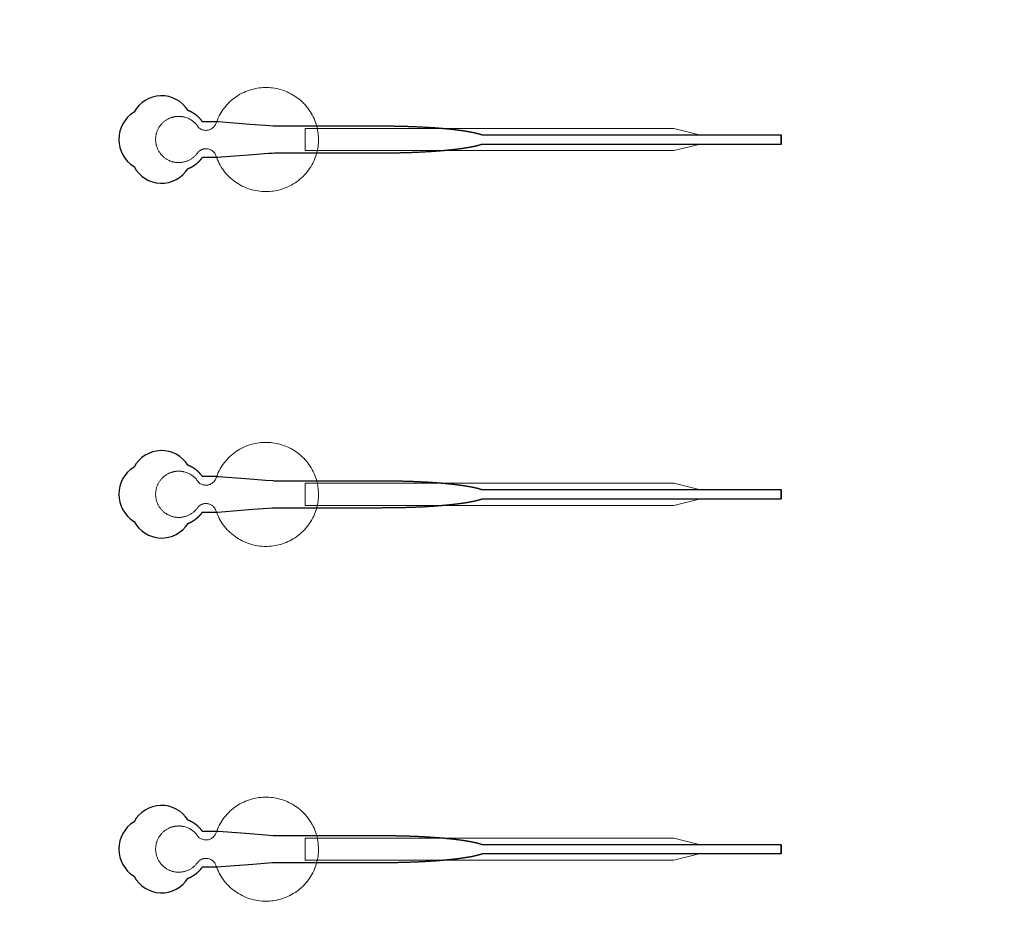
# Model space of a CAD drawing. Header units: inches. Extents: x -52997 to 52003, y -52254 to 52746.
# Drawn here: x -27363 to -21881, y -6581 to -1513 of the extents above; entities that cross this region are included whole.
import ezdxf

# ---------------------------------------------------------------- set-up
doc = ezdxf.new("R2010")
doc.units = ezdxf.units.IN
doc.header["$MEASUREMENT"] = 0
doc.layers.add('1', color=1, linetype='Continuous')
doc.layers.add('2', color=140, linetype='Continuous', lineweight=0)
doc.layers.add('3', color=90, linetype='Continuous', lineweight=0)

msp = doc.modelspace()

# ---------------------------------------------------------------- linework, layer by layer
at = {"layer": '1'}
for points in [[(-16283.4, -47485.7), (0, -47485.7), (16283.4, -47485.7, 5.999107)], [(-16250, -47285.7), (0, -47285.7), (16250, -47285.7, 5.986812)], [(-13685.8, -45485.7), (0, -45485.7), (13685.8, -45485.7, 6.794322)], [(-26412, -2353.6), (-26411.7, -2353.4), (-26410.8, -2353.1), (-26410, -2352.8), (-26409.1, -2352.4), (-26408.3, -2352.1), (-26407.5, -2351.8), (-26406.6, -2351.4), (-26405.8, -2351), (-26404.9, -2350.7), (-26404, -2350.3), (-26403.2, -2349.9), (-26402.3, -2349.5), (-26401.5, -2349.1), (-26400.6, -2348.7), (-26399.8, -2348.3), (-26398.9, -2347.9), (-26398.1, -2347.5), (-26397.2, -2347.1), (-26396.3, -2346.6), (-26395.5, -2346.2), (-26394.6, -2345.8), (-26393.8, -2345.3), (-26392.9, -2344.9), (-26392, -2344.4), (-26391.2, -2343.9), (-26390.3, -2343.5), (-26389.5, -2343), (-26388.6, -2342.5), (-26387.8, -2342), (-26386.9, -2341.5), (-26386.1, -2341), (-26385.2, -2340.5), (-26384.4, -2340), (-26383.5, -2339.5), (-26382.7, -2339), (-26381.8, -2338.4), (-26381, -2337.9), (-26380.1, -2337.3), (-26379.3, -2336.8), (-26378.4, -2336.2), (-26377.6, -2335.7), (-26376.8, -2335.1), (-26375.9, -2334.6), (-26375.1, -2334), (-26374.3, -2333.4), (-26373.4, -2332.8), (-26372.6, -2332.2), (-26371.8, -2331.6), (-26371, -2331), (-26370.1, -2330.4), (-26369.3, -2329.8), (-26368.5, -2329.2), (-26367.7, -2328.6), (-26366.9, -2328), (-26366.1, -2327.3), (-26365.3, -2326.7), (-26364.5, -2326.1), (-26363.7, -2325.4), (-26362.9, -2324.8), (-26362.1, -2324.1), (-26361.3, -2323.5), (-26360.5, -2322.8), (-26359.8, -2322.2), (-26359, -2321.5), (-26358.2, -2320.8), (-26357.5, -2320.1), (-26356.7, -2319.5), (-26355.9, -2318.8), (-26355.2, -2318.1), (-26354.4, -2317.4), (-26353.7, -2316.7), (-26353, -2316), (-26352.2, -2315.3), (-26351.5, -2314.6), (-26350.8, -2313.9), (-26350, -2313.2), (-26349.3, -2312.5), (-26348.6, -2311.7), (-26347.9, -2311), (-26347.2, -2310.3), (-26346.5, -2309.6), (-26345.8, -2308.8), (-26345.2, -2308.1), (-26344.5, -2307.4), (-26343.8, -2306.6), (-26343.1, -2305.9), (-26342.5, -2305.2), (-26341.8, -2304.4), (-26341.2, -2303.7), (-26340.5, -2302.9), (-26339.9, -2302.2), (-26339.2, -2301.4), (-26338.6, -2300.7), (-26338, -2299.9), (-26337.4, -2299.1), (-26336.8, -2298.4), (-26336.2, -2297.6), (-26335.6, -2296.9), (-26335, -2296.1), (-26334.4, -2295.3), (-26333.8, -2294.6), (-26333.2, -2293.8), (-26332.7, -2293), (-26332.1, -2292.3), (-26331.6, -2291.5), (-26331, -2290.7), (-26330.5, -2290), (-26286.9, -2290), (-26265.1, -2290), (-26254.2, -2290), (-26251.5, -2290), (-26250.1, -2290), (-26250.1, -2290), (-26250.1, -2290), (-26250.1, -2290), (-26250, -2290), (-26250, -2289.9), (-26249.9, -2289.9), (-26249.6, -2289.9), (-26248.9, -2289.9), (-26247.5, -2289.8), (-26244.8, -2289.5), (-26222.7, -2287.9), (-26046, -2274.3), (-25957.7, -2267.5), (-25935.6, -2265.8), (-25924.6, -2265), (-25924.2, -2265), (-25924.2, -2265), (-25924.1, -2265), (-25924.1, -2265), (-25924, -2265), (-25923.6, -2265), (-25663.1, -2265), (-25656.8, -2265), (-25644.3, -2265), (-25543.8, -2265), (-25342.7, -2265), (-25330.2, -2265), (-25323.9, -2265), (-25320.7, -2265), (-25319.2, -2265), (-25318.8, -2265), (-25318.6, -2265), (-25318.5, -2265), (-25318.4, -2265), (-25318.4, -2265), (-25318.4, -2265), (-25317.8, -2265), (-25313.2, -2264.9), (-25308.6, -2264.9), (-25304, -2264.9), (-25299.4, -2264.9), (-25294.7, -2264.9), (-25290.1, -2264.9), (-25285.4, -2264.8), (-25280.7, -2264.8), (-25276, -2264.8), (-25271.3, -2264.7), (-25266.6, -2264.7), (-25261.9, -2264.6), (-25257.2, -2264.6), (-25252.4, -2264.5), (-25247.7, -2264.4), (-25242.9, -2264.4), (-25238.1, -2264.3), (-25233.4, -2264.2), (-25228.6, -2264.1), (-25223.8, -2264), (-25219, -2263.9), (-25214.2, -2263.8), (-25209.4, -2263.7), (-25204.6, -2263.6), (-25199.8, -2263.5), (-25194.9, -2263.3), (-25190.1, -2263.2), (-25185.3, -2263.1), (-25180.5, -2262.9), (-25175.6, -2262.8), (-25170.8, -2262.6), (-25166, -2262.5), (-25161.1, -2262.3), (-25156.3, -2262.2), (-25151.5, -2262), (-25146.6, -2261.8), (-25141.8, -2261.6), (-25137, -2261.4), (-25132.2, -2261.2), (-25127.3, -2261), (-25122.5, -2260.8), (-25117.7, -2260.6), (-25112.9, -2260.4), (-25108.1, -2260.2), (-25103.3, -2260), (-25098.5, -2259.7), (-25093.8, -2259.5), (-25089, -2259.3), (-25084.2, -2259), (-25079.5, -2258.7), (-25074.7, -2258.5), (-25070, -2258.2), (-25065.3, -2258), (-25060.6, -2257.7), (-25055.9, -2257.4), (-25051.2, -2257.1), (-25046.5, -2256.8), (-25041.9, -2256.5), (-25037.3, -2256.2), (-25032.6, -2255.9), (-25028, -2255.6), (-25023.4, -2255.3), (-25018.9, -2254.9), (-25016.6, -2254.8), (-25014.3, -2254.6), (-25012, -2254.4), (-25009.8, -2254.3), (-25007.5, -2254.1), (-25005.3, -2253.9), (-25003, -2253.8), (-25000.8, -2253.6), (-24998.5, -2253.4), (-24996.3, -2253.2), (-24994, -2253), (-24991.8, -2252.9), (-24989.6, -2252.7), (-24987.4, -2252.5), (-24985.2, -2252.3), (-24983, -2252.1), (-24980.8, -2251.9), (-24978.6, -2251.8), (-24976.4, -2251.6), (-24974.2, -2251.4), (-24972, -2251.2), (-24969.9, -2251), (-24967.7, -2250.8), (-24965.6, -2250.6), (-24963.4, -2250.4), (-24961.3, -2250.2), (-24959.1, -2250), (-24957, -2249.8), (-24954.9, -2249.6), (-24952.7, -2249.4), (-24950.6, -2249.2), (-24948.5, -2249), (-24946.4, -2248.8), (-24944.3, -2248.6), (-24942.3, -2248.4), (-24940.2, -2248.2), (-24938.1, -2248), (-24936, -2247.7), (-24934, -2247.5), (-24931.9, -2247.3), (-24929.9, -2247.1), (-24927.9, -2246.9), (-24925.8, -2246.7), (-24923.8, -2246.4), (-24921.8, -2246.2), (-24919.8, -2246), (-24917.8, -2245.8), (-24915.8, -2245.6), (-24913.8, -2245.3), (-24911.9, -2245.1), (-24909.9, -2244.9), (-24907.9, -2244.7), (-24906, -2244.4), (-24904.1, -2244.2), (-24902.1, -2244), (-24900.2, -2243.7), (-24898.3, -2243.5), (-24896.4, -2243.3), (-24894.5, -2243), (-24892.6, -2242.8), (-24890.7, -2242.5), (-24888.8, -2242.3), (-24887, -2242.1), (-24885.1, -2241.8), (-24883.3, -2241.6), (-24881.4, -2241.3), (-24879.6, -2241.1), (-24877.8, -2240.9), (-24876, -2240.6), (-24874.1, -2240.4), (-24872.4, -2240.1), (-24870.6, -2239.9), (-24868.8, -2239.6), (-24867, -2239.4), (-24865.3, -2239.1), (-24863.5, -2238.9), (-24861.8, -2238.6), (-24860.1, -2238.3), (-24858.3, -2238.1), (-24856.6, -2237.8), (-24854.9, -2237.6), (-24853.2, -2237.3), (-24851.5, -2237.1), (-24849.9, -2236.8), (-24848.2, -2236.5), (-24846.6, -2236.3), (-24844.9, -2236), (-24843.3, -2235.8), (-24841.7, -2235.5), (-24840, -2235.2), (-24838.4, -2235), (-24836.8, -2234.7), (-24835.3, -2234.4), (-24833.7, -2234.2), (-24832.1, -2233.9), (-24830.6, -2233.6), (-24829, -2233.3), (-24827.5, -2233.1), (-24826, -2232.8), (-24824.5, -2232.5), (-24823, -2232.3), (-24821.5, -2232), (-24820, -2231.7), (-24818.5, -2231.4), (-24817.1, -2231.2), (-24815.6, -2230.9), (-24814.2, -2230.6), (-24812.7, -2230.3), (-24811.3, -2230), (-24809.9, -2229.8), (-24808.5, -2229.5), (-24807.1, -2229.2), (-24805.8, -2228.9), (-24804.4, -2228.6), (-24803, -2228.4), (-24801.7, -2228.1), (-24800.4, -2227.8), (-24799, -2227.5), (-24797.7, -2227.2), (-24796.4, -2226.9), (-24795.1, -2226.6), (-24793.8, -2226.4), (-24792.6, -2226.1), (-24791.3, -2225.8), (-24790.1, -2225.5), (-24788.8, -2225.2), (-24787.6, -2224.9), (-24786.4, -2224.6), (-24785.2, -2224.3), (-24784, -2224), (-24782.8, -2223.8), (-24781.7, -2223.5), (-24780.5, -2223.2), (-24779.3, -2222.9), (-24778.2, -2222.6), (-24777.1, -2222.3), (-24776, -2222), (-24774.9, -2221.7), (-24773.8, -2221.4), (-24772.7, -2221.1), (-24771.6, -2220.8), (-24770.5, -2220.5), (-24769.5, -2220.2), (-24768.5, -2219.9), (-24767.4, -2219.6), (-24766.4, -2219.3), (-24765.4, -2219), (-24764.4, -2218.8), (-24763.4, -2218.5), (-24762.5, -2218.2), (-24761.5, -2217.9), (-24760.6, -2217.6), (-24759.6, -2217.3), (-24758.7, -2217), (-24757.8, -2216.7), (-24756.9, -2216.4), (-24756, -2216.1), (-24755.1, -2215.8), (-24754.2, -2215.5), (-24752.8, -2215), (-23067.2, -2215.2), (-23067.2, -2165), (-24752.7, -2165), (-24753, -2164.9), (-24753.9, -2164.6), (-24754.7, -2164.2), (-24755.6, -2163.9), (-24756.5, -2163.6), (-24757.4, -2163.3), (-24758.3, -2163), (-24759.3, -2162.7), (-24760.2, -2162.4), (-24761.1, -2162.2), (-24762.1, -2161.9), (-24763.1, -2161.6), (-24764.1, -2161.3), (-24765.1, -2161), (-24766.1, -2160.7), (-24767.1, -2160.4), (-24768.1, -2160.1), (-24769.1, -2159.8), (-24770.2, -2159.5), (-24771.3, -2159.2), (-24772.3, -2158.9), (-24773.4, -2158.6), (-24774.5, -2158.3), (-24775.6, -2158), (-24776.7, -2157.7), (-24777.8, -2157.4), (-24779, -2157.1), (-24780.1, -2156.8), (-24781.3, -2156.5), (-24782.5, -2156.2), (-24783.6, -2155.9), (-24784.8, -2155.6), (-24786, -2155.4), (-24787.3, -2155.1), (-24788.5, -2154.8), (-24789.7, -2154.5), (-24791, -2154.2), (-24792.2, -2153.9), (-24793.5, -2153.6), (-24794.8, -2153.3), (-24796.1, -2153), (-24797.4, -2152.8), (-24798.7, -2152.5), (-24800, -2152.2), (-24801.3, -2151.9), (-24802.7, -2151.6), (-24804, -2151.3), (-24805.4, -2151.1), (-24806.8, -2150.8), (-24808.2, -2150.5), (-24809.6, -2150.2), (-24811, -2149.9), (-24812.4, -2149.7), (-24813.8, -2149.4), (-24815.3, -2149.1), (-24816.7, -2148.8), (-24818.2, -2148.5), (-24819.6, -2148.3), (-24821.1, -2148), (-24822.6, -2147.7), (-24824.1, -2147.4), (-24825.6, -2147.2), (-24827.1, -2146.9), (-24828.7, -2146.6), (-24830.2, -2146.3), (-24831.8, -2146.1), (-24833.3, -2145.8), (-24834.9, -2145.5), (-24836.5, -2145.3), (-24838.1, -2145), (-24839.7, -2144.7), (-24841.3, -2144.5), (-24842.9, -2144.2), (-24844.6, -2143.9), (-24846.2, -2143.7), (-24847.9, -2143.4), (-24849.5, -2143.2), (-24851.2, -2142.9), (-24852.9, -2142.6), (-24854.6, -2142.4), (-24856.3, -2142.1), (-24858, -2141.9), (-24859.7, -2141.6), (-24861.4, -2141.4), (-24863.2, -2141.1), (-24864.9, -2140.8), (-24866.7, -2140.6), (-24868.4, -2140.3), (-24870.2, -2140.1), (-24872, -2139.8), (-24873.8, -2139.6), (-24875.6, -2139.3), (-24877.4, -2139.1), (-24879.2, -2138.9), (-24881, -2138.6), (-24882.9, -2138.4), (-24884.7, -2138.1), (-24886.6, -2137.9), (-24888.4, -2137.6), (-24890.3, -2137.4), (-24892.2, -2137.2), (-24894.1, -2136.9), (-24896, -2136.7), (-24897.9, -2136.5), (-24899.8, -2136.2), (-24901.7, -2136), (-24903.7, -2135.8), (-24905.6, -2135.5), (-24907.5, -2135.3), (-24909.5, -2135.1), (-24911.5, -2134.8), (-24913.4, -2134.6), (-24915.4, -2134.4), (-24917.4, -2134.2), (-24919.4, -2133.9), (-24921.4, -2133.7), (-24923.4, -2133.5), (-24925.4, -2133.3), (-24927.4, -2133.1), (-24929.5, -2132.8), (-24931.5, -2132.6), (-24933.6, -2132.4), (-24935.6, -2132.2), (-24937.7, -2132), (-24939.7, -2131.8), (-24941.8, -2131.6), (-24943.9, -2131.4), (-24946, -2131.1), (-24948.1, -2130.9), (-24950.2, -2130.7), (-24952.3, -2130.5), (-24954.4, -2130.3), (-24956.5, -2130.1), (-24958.6, -2129.9), (-24960.8, -2129.7), (-24962.9, -2129.5), (-24965.1, -2129.3), (-24967.2, -2129.1), (-24969.4, -2128.9), (-24971.5, -2128.8), (-24973.7, -2128.6), (-24975.9, -2128.4), (-24978.1, -2128.2), (-24980.2, -2128), (-24982.4, -2127.8), (-24984.6, -2127.6), (-24986.8, -2127.4), (-24989.1, -2127.3), (-24991.3, -2127.1), (-24993.5, -2126.9), (-24995.7, -2126.7), (-24997.9, -2126.5), (-25000.2, -2126.4), (-25002.4, -2126.2), (-25004.7, -2126), (-25006.9, -2125.8), (-25009.2, -2125.7), (-25011.4, -2125.5), (-25013.7, -2125.3), (-25016, -2125.2), (-25020.5, -2124.8), (-25025.1, -2124.5), (-25029.7, -2124.2), (-25034.3, -2123.9), (-25038.9, -2123.6), (-25043.5, -2123.3), (-25048.2, -2123), (-25052.8, -2122.7), (-25057.5, -2122.4), (-25062.2, -2122.1), (-25066.9, -2121.9), (-25071.6, -2121.6), (-25076.3, -2121.3), (-25081, -2121.1), (-25085.8, -2120.8), (-25090.5, -2120.6), (-25095.3, -2120.3), (-25100, -2120.1), (-25104.8, -2119.9), (-25109.6, -2119.6), (-25114.3, -2119.4), (-25119.1, -2119.2), (-25123.9, -2119), (-25128.7, -2118.8), (-25133.5, -2118.6), (-25138.3, -2118.4), (-25143.1, -2118.2), (-25147.9, -2118), (-25152.7, -2117.9), (-25157.6, -2117.7), (-25162.4, -2117.5), (-25167.2, -2117.4), (-25172, -2117.2), (-25176.8, -2117.1), (-25181.6, -2116.9), (-25186.4, -2116.8), (-25191.2, -2116.7), (-25196, -2116.5), (-25200.8, -2116.4), (-25205.6, -2116.3), (-25210.4, -2116.2), (-25215.1, -2116.1), (-25219.9, -2116), (-25224.7, -2115.9), (-25229.4, -2115.8), (-25234.2, -2115.7), (-25238.9, -2115.6), (-25243.7, -2115.5), (-25248.4, -2115.5), (-25253.1, -2115.4), (-25257.8, -2115.3), (-25262.5, -2115.3), (-25267.2, -2115.2), (-25271.9, -2115.2), (-25276.6, -2115.1), (-25281.2, -2115.1), (-25285.9, -2115.1), (-25290.5, -2115), (-25295.1, -2115), (-25299.7, -2115), (-25304.3, -2115), (-25306.6, -2115), (-25307.2, -2115), (-25307.5, -2115), (-25307.6, -2115), (-25307.8, -2115), (-25309.4, -2115), (-25315.8, -2115), (-25328.6, -2115), (-25379.5, -2115), (-25583.5, -2115), (-25634.5, -2115), (-25660, -2115), (-25666.3, -2115), (-25667.9, -2115), (-25923.7, -2115), (-25924.1, -2115), (-25924.1, -2115), (-25924.2, -2115), (-25924.2, -2115), (-25924.3, -2115), (-25924.6, -2114.9), (-25926, -2114.8), (-25931.5, -2114.4), (-25975.7, -2111), (-26064, -2104.2), (-26240.7, -2090.7), (-26246.2, -2090.2), (-26248.9, -2090), (-26249.6, -2090), (-26250, -2090), (-26250, -2090), (-26250, -2090), (-26250.1, -2090), (-26250.1, -2090), (-26250.1, -2090), (-26250.1, -2090), (-26250.5, -2090), (-26253.2, -2090), (-26258.6, -2090), (-26269.5, -2090), (-26291.3, -2090), (-26313.1, -2090), (-26324, -2090), (-26329.5, -2090), (-26330.1, -2090), (-26330.3, -2090), (-26330.4, -2090), (-26330.4, -2090), (-26330.5, -2090), (-26330.5, -2090), (-26330.5, -2089.9), (-26330.9, -2089.4), (-26331.7, -2088.2), (-26332.5, -2087.1), (-26333.3, -2086), (-26334.2, -2084.9), (-26335, -2083.8), (-26335.9, -2082.6), (-26336.7, -2081.5), (-26337.6, -2080.4), (-26338.5, -2079.3), (-26339.4, -2078.2), (-26340.4, -2077.1), (-26341.3, -2076), (-26342.3, -2074.9), (-26343.2, -2073.8), (-26344.2, -2072.7), (-26345.2, -2071.7), (-26346.2, -2070.6), (-26347.2, -2069.5), (-26348.2, -2068.4), (-26349.3, -2067.4), (-26350.3, -2066.3), (-26351.4, -2065.3), (-26352.5, -2064.2), (-26353.6, -2063.2), (-26354.7, -2062.2), (-26355.8, -2061.1), (-26356.9, -2060.1), (-26358, -2059.1), (-26359.2, -2058.1), (-26360.3, -2057.1), (-26361.5, -2056.1), (-26362.7, -2055.1), (-26363.9, -2054.2), (-26365.1, -2053.2), (-26366.3, -2052.3), (-26367.5, -2051.3), (-26368.7, -2050.4), (-26370, -2049.4), (-26371.2, -2048.5), (-26372.5, -2047.6), (-26373.7, -2046.7), (-26375, -2045.8), (-26376.3, -2044.9), (-26377.6, -2044.1), (-26378.9, -2043.2), (-26380.2, -2042.4), (-26381.5, -2041.5), (-26382.9, -2040.7), (-26384.2, -2039.9), (-26385.5, -2039.1), (-26386.9, -2038.3), (-26388.2, -2037.5), (-26389.6, -2036.8), (-26391, -2036), (-26392.3, -2035.3), (-26393.7, -2034.5), (-26395.1, -2033.8), (-26396.5, -2033.1), (-26397.9, -2032.4), (-26399.3, -2031.8), (-26400.7, -2031.1), (-26402.1, -2030.4), (-26403.6, -2029.8), (-26405, -2029.2), (-26406.4, -2028.6), (-26407.8, -2028), (-26409.3, -2027.4), (-26410.7, -2026.8), (-26411.9, -2026.4, 0.576044), (-26716.5, -2035.7, 0.560065), (-26716.5, -2342.2, 0.578435)], [(-26412, -4353.6), (-26411.7, -4353.4), (-26410.8, -4353.1), (-26410, -4352.8), (-26409.1, -4352.4), (-26408.3, -4352.1), (-26407.5, -4351.8), (-26406.6, -4351.4), (-26405.8, -4351), (-26404.9, -4350.7), (-26404, -4350.3), (-26403.2, -4349.9), (-26402.3, -4349.5), (-26401.5, -4349.1), (-26400.6, -4348.7), (-26399.8, -4348.3), (-26398.9, -4347.9), (-26398.1, -4347.5), (-26397.2, -4347.1), (-26396.3, -4346.6), (-26395.5, -4346.2), (-26394.6, -4345.8), (-26393.8, -4345.3), (-26392.9, -4344.9), (-26392, -4344.4), (-26391.2, -4343.9), (-26390.3, -4343.5), (-26389.5, -4343), (-26388.6, -4342.5), (-26387.8, -4342), (-26386.9, -4341.5), (-26386.1, -4341), (-26385.2, -4340.5), (-26384.4, -4340), (-26383.5, -4339.5), (-26382.7, -4339), (-26381.8, -4338.4), (-26381, -4337.9), (-26380.1, -4337.3), (-26379.3, -4336.8), (-26378.4, -4336.2), (-26377.6, -4335.7), (-26376.8, -4335.1), (-26375.9, -4334.6), (-26375.1, -4334), (-26374.3, -4333.4), (-26373.4, -4332.8), (-26372.6, -4332.2), (-26371.8, -4331.6), (-26371, -4331), (-26370.1, -4330.4), (-26369.3, -4329.8), (-26368.5, -4329.2), (-26367.7, -4328.6), (-26366.9, -4328), (-26366.1, -4327.3), (-26365.3, -4326.7), (-26364.5, -4326.1), (-26363.7, -4325.4), (-26362.9, -4324.8), (-26362.1, -4324.1), (-26361.3, -4323.5), (-26360.5, -4322.8), (-26359.8, -4322.2), (-26359, -4321.5), (-26358.2, -4320.8), (-26357.5, -4320.1), (-26356.7, -4319.5), (-26355.9, -4318.8), (-26355.2, -4318.1), (-26354.4, -4317.4), (-26353.7, -4316.7), (-26353, -4316), (-26352.2, -4315.3), (-26351.5, -4314.6), (-26350.8, -4313.9), (-26350, -4313.2), (-26349.3, -4312.5), (-26348.6, -4311.7), (-26347.9, -4311), (-26347.2, -4310.3), (-26346.5, -4309.6), (-26345.8, -4308.8), (-26345.2, -4308.1), (-26344.5, -4307.4), (-26343.8, -4306.6), (-26343.1, -4305.9), (-26342.5, -4305.2), (-26341.8, -4304.4), (-26341.2, -4303.7), (-26340.5, -4302.9), (-26339.9, -4302.2), (-26339.2, -4301.4), (-26338.6, -4300.7), (-26338, -4299.9), (-26337.4, -4299.1), (-26336.8, -4298.4), (-26336.2, -4297.6), (-26335.6, -4296.9), (-26335, -4296.1), (-26334.4, -4295.3), (-26333.8, -4294.6), (-26333.2, -4293.8), (-26332.7, -4293), (-26332.1, -4292.3), (-26331.6, -4291.5), (-26331, -4290.7), (-26330.5, -4290), (-26286.9, -4290), (-26265.1, -4290), (-26254.2, -4290), (-26251.5, -4290), (-26250.1, -4290), (-26250.1, -4290), (-26250.1, -4290), (-26250.1, -4290), (-26250, -4290), (-26250, -4289.9), (-26249.9, -4289.9), (-26249.6, -4289.9), (-26248.9, -4289.9), (-26247.5, -4289.8), (-26244.8, -4289.5), (-26222.7, -4287.9), (-26046, -4274.3), (-25957.7, -4267.5), (-25935.6, -4265.8), (-25924.6, -4265), (-25924.2, -4265), (-25924.2, -4265), (-25924.1, -4265), (-25924.1, -4265), (-25924, -4265), (-25923.6, -4265), (-25663.1, -4265), (-25656.8, -4265), (-25644.3, -4265), (-25543.8, -4265), (-25342.7, -4265), (-25330.2, -4265), (-25323.9, -4265), (-25320.7, -4265), (-25319.2, -4265), (-25318.8, -4265), (-25318.6, -4265), (-25318.5, -4265), (-25318.4, -4265), (-25318.4, -4265), (-25318.4, -4265), (-25317.8, -4265), (-25313.2, -4264.9), (-25308.6, -4264.9), (-25304, -4264.9), (-25299.4, -4264.9), (-25294.7, -4264.9), (-25290.1, -4264.9), (-25285.4, -4264.8), (-25280.7, -4264.8), (-25276, -4264.8), (-25271.3, -4264.7), (-25266.6, -4264.7), (-25261.9, -4264.6), (-25257.2, -4264.6), (-25252.4, -4264.5), (-25247.7, -4264.4), (-25242.9, -4264.4), (-25238.1, -4264.3), (-25233.4, -4264.2), (-25228.6, -4264.1), (-25223.8, -4264), (-25219, -4263.9), (-25214.2, -4263.8), (-25209.4, -4263.7), (-25204.6, -4263.6), (-25199.8, -4263.5), (-25194.9, -4263.3), (-25190.1, -4263.2), (-25185.3, -4263.1), (-25180.5, -4262.9), (-25175.6, -4262.8), (-25170.8, -4262.6), (-25166, -4262.5), (-25161.1, -4262.3), (-25156.3, -4262.2), (-25151.5, -4262), (-25146.6, -4261.8), (-25141.8, -4261.6), (-25137, -4261.4), (-25132.2, -4261.2), (-25127.3, -4261), (-25122.5, -4260.8), (-25117.7, -4260.6), (-25112.9, -4260.4), (-25108.1, -4260.2), (-25103.3, -4260), (-25098.5, -4259.7), (-25093.8, -4259.5), (-25089, -4259.3), (-25084.2, -4259), (-25079.5, -4258.7), (-25074.7, -4258.5), (-25070, -4258.2), (-25065.3, -4258), (-25060.6, -4257.7), (-25055.9, -4257.4), (-25051.2, -4257.1), (-25046.5, -4256.8), (-25041.9, -4256.5), (-25037.3, -4256.2), (-25032.6, -4255.9), (-25028, -4255.6), (-25023.4, -4255.3), (-25018.9, -4254.9), (-25016.6, -4254.8), (-25014.3, -4254.6), (-25012, -4254.4), (-25009.8, -4254.3), (-25007.5, -4254.1), (-25005.3, -4253.9), (-25003, -4253.8), (-25000.8, -4253.6), (-24998.5, -4253.4), (-24996.3, -4253.2), (-24994, -4253), (-24991.8, -4252.9), (-24989.6, -4252.7), (-24987.4, -4252.5), (-24985.2, -4252.3), (-24983, -4252.1), (-24980.8, -4251.9), (-24978.6, -4251.8), (-24976.4, -4251.6), (-24974.2, -4251.4), (-24972, -4251.2), (-24969.9, -4251), (-24967.7, -4250.8), (-24965.6, -4250.6), (-24963.4, -4250.4), (-24961.3, -4250.2), (-24959.1, -4250), (-24957, -4249.8), (-24954.9, -4249.6), (-24952.7, -4249.4), (-24950.6, -4249.2), (-24948.5, -4249), (-24946.4, -4248.8), (-24944.3, -4248.6), (-24942.3, -4248.4), (-24940.2, -4248.2), (-24938.1, -4248), (-24936, -4247.7), (-24934, -4247.5), (-24931.9, -4247.3), (-24929.9, -4247.1), (-24927.9, -4246.9), (-24925.8, -4246.7), (-24923.8, -4246.4), (-24921.8, -4246.2), (-24919.8, -4246), (-24917.8, -4245.8), (-24915.8, -4245.6), (-24913.8, -4245.3), (-24911.9, -4245.1), (-24909.9, -4244.9), (-24907.9, -4244.7), (-24906, -4244.4), (-24904.1, -4244.2), (-24902.1, -4244), (-24900.2, -4243.7), (-24898.3, -4243.5), (-24896.4, -4243.3), (-24894.5, -4243), (-24892.6, -4242.8), (-24890.7, -4242.5), (-24888.8, -4242.3), (-24887, -4242.1), (-24885.1, -4241.8), (-24883.3, -4241.6), (-24881.4, -4241.3), (-24879.6, -4241.1), (-24877.8, -4240.9), (-24876, -4240.6), (-24874.1, -4240.4), (-24872.4, -4240.1), (-24870.6, -4239.9), (-24868.8, -4239.6), (-24867, -4239.4), (-24865.3, -4239.1), (-24863.5, -4238.9), (-24861.8, -4238.6), (-24860.1, -4238.3), (-24858.3, -4238.1), (-24856.6, -4237.8), (-24854.9, -4237.6), (-24853.2, -4237.3), (-24851.5, -4237.1), (-24849.9, -4236.8), (-24848.2, -4236.5), (-24846.6, -4236.3), (-24844.9, -4236), (-24843.3, -4235.8), (-24841.7, -4235.5), (-24840, -4235.2), (-24838.4, -4235), (-24836.8, -4234.7), (-24835.3, -4234.4), (-24833.7, -4234.2), (-24832.1, -4233.9), (-24830.6, -4233.6), (-24829, -4233.3), (-24827.5, -4233.1), (-24826, -4232.8), (-24824.5, -4232.5), (-24823, -4232.3), (-24821.5, -4232), (-24820, -4231.7), (-24818.5, -4231.4), (-24817.1, -4231.2), (-24815.6, -4230.9), (-24814.2, -4230.6), (-24812.7, -4230.3), (-24811.3, -4230), (-24809.9, -4229.8), (-24808.5, -4229.5), (-24807.1, -4229.2), (-24805.8, -4228.9), (-24804.4, -4228.6), (-24803, -4228.4), (-24801.7, -4228.1), (-24800.4, -4227.8), (-24799, -4227.5), (-24797.7, -4227.2), (-24796.4, -4226.9), (-24795.1, -4226.6), (-24793.8, -4226.4), (-24792.6, -4226.1), (-24791.3, -4225.8), (-24790.1, -4225.5), (-24788.8, -4225.2), (-24787.6, -4224.9), (-24786.4, -4224.6), (-24785.2, -4224.3), (-24784, -4224), (-24782.8, -4223.8), (-24781.7, -4223.5), (-24780.5, -4223.2), (-24779.3, -4222.9), (-24778.2, -4222.6), (-24777.1, -4222.3), (-24776, -4222), (-24774.9, -4221.7), (-24773.8, -4221.4), (-24772.7, -4221.1), (-24771.6, -4220.8), (-24770.5, -4220.5), (-24769.5, -4220.2), (-24768.5, -4219.9), (-24767.4, -4219.6), (-24766.4, -4219.3), (-24765.4, -4219), (-24764.4, -4218.8), (-24763.4, -4218.5), (-24762.5, -4218.2), (-24761.5, -4217.9), (-24760.6, -4217.6), (-24759.6, -4217.3), (-24758.7, -4217), (-24757.8, -4216.7), (-24756.9, -4216.4), (-24756, -4216.1), (-24755.1, -4215.8), (-24754.2, -4215.5), (-24752.8, -4215), (-23067.2, -4215.2), (-23067.2, -4165), (-24752.7, -4165), (-24753, -4164.9), (-24753.9, -4164.6), (-24754.7, -4164.2), (-24755.6, -4163.9), (-24756.5, -4163.6), (-24757.4, -4163.3), (-24758.3, -4163), (-24759.3, -4162.7), (-24760.2, -4162.4), (-24761.1, -4162.2), (-24762.1, -4161.9), (-24763.1, -4161.6), (-24764.1, -4161.3), (-24765.1, -4161), (-24766.1, -4160.7), (-24767.1, -4160.4), (-24768.1, -4160.1), (-24769.1, -4159.8), (-24770.2, -4159.5), (-24771.3, -4159.2), (-24772.3, -4158.9), (-24773.4, -4158.6), (-24774.5, -4158.3), (-24775.6, -4158), (-24776.7, -4157.7), (-24777.8, -4157.4), (-24779, -4157.1), (-24780.1, -4156.8), (-24781.3, -4156.5), (-24782.5, -4156.2), (-24783.6, -4155.9), (-24784.8, -4155.6), (-24786, -4155.4), (-24787.3, -4155.1), (-24788.5, -4154.8), (-24789.7, -4154.5), (-24791, -4154.2), (-24792.2, -4153.9), (-24793.5, -4153.6), (-24794.8, -4153.3), (-24796.1, -4153), (-24797.4, -4152.8), (-24798.7, -4152.5), (-24800, -4152.2), (-24801.3, -4151.9), (-24802.7, -4151.6), (-24804, -4151.3), (-24805.4, -4151.1), (-24806.8, -4150.8), (-24808.2, -4150.5), (-24809.6, -4150.2), (-24811, -4149.9), (-24812.4, -4149.7), (-24813.8, -4149.4), (-24815.3, -4149.1), (-24816.7, -4148.8), (-24818.2, -4148.5), (-24819.6, -4148.3), (-24821.1, -4148), (-24822.6, -4147.7), (-24824.1, -4147.4), (-24825.6, -4147.2), (-24827.1, -4146.9), (-24828.7, -4146.6), (-24830.2, -4146.3), (-24831.8, -4146.1), (-24833.3, -4145.8), (-24834.9, -4145.5), (-24836.5, -4145.3), (-24838.1, -4145), (-24839.7, -4144.7), (-24841.3, -4144.5), (-24842.9, -4144.2), (-24844.6, -4143.9), (-24846.2, -4143.7), (-24847.9, -4143.4), (-24849.5, -4143.2), (-24851.2, -4142.9), (-24852.9, -4142.6), (-24854.6, -4142.4), (-24856.3, -4142.1), (-24858, -4141.9), (-24859.7, -4141.6), (-24861.4, -4141.4), (-24863.2, -4141.1), (-24864.9, -4140.8), (-24866.7, -4140.6), (-24868.4, -4140.3), (-24870.2, -4140.1), (-24872, -4139.8), (-24873.8, -4139.6), (-24875.6, -4139.3), (-24877.4, -4139.1), (-24879.2, -4138.9), (-24881, -4138.6), (-24882.9, -4138.4), (-24884.7, -4138.1), (-24886.6, -4137.9), (-24888.4, -4137.6), (-24890.3, -4137.4), (-24892.2, -4137.2), (-24894.1, -4136.9), (-24896, -4136.7), (-24897.9, -4136.5), (-24899.8, -4136.2), (-24901.7, -4136), (-24903.7, -4135.8), (-24905.6, -4135.5), (-24907.5, -4135.3), (-24909.5, -4135.1), (-24911.5, -4134.8), (-24913.4, -4134.6), (-24915.4, -4134.4), (-24917.4, -4134.2), (-24919.4, -4133.9), (-24921.4, -4133.7), (-24923.4, -4133.5), (-24925.4, -4133.3), (-24927.4, -4133.1), (-24929.5, -4132.8), (-24931.5, -4132.6), (-24933.6, -4132.4), (-24935.6, -4132.2), (-24937.7, -4132), (-24939.7, -4131.8), (-24941.8, -4131.6), (-24943.9, -4131.4), (-24946, -4131.1), (-24948.1, -4130.9), (-24950.2, -4130.7), (-24952.3, -4130.5), (-24954.4, -4130.3), (-24956.5, -4130.1), (-24958.6, -4129.9), (-24960.8, -4129.7), (-24962.9, -4129.5), (-24965.1, -4129.3), (-24967.2, -4129.1), (-24969.4, -4128.9), (-24971.5, -4128.8), (-24973.7, -4128.6), (-24975.9, -4128.4), (-24978.1, -4128.2), (-24980.2, -4128), (-24982.4, -4127.8), (-24984.6, -4127.6), (-24986.8, -4127.4), (-24989.1, -4127.3), (-24991.3, -4127.1), (-24993.5, -4126.9), (-24995.7, -4126.7), (-24997.9, -4126.5), (-25000.2, -4126.4), (-25002.4, -4126.2), (-25004.7, -4126), (-25006.9, -4125.8), (-25009.2, -4125.7), (-25011.4, -4125.5), (-25013.7, -4125.3), (-25016, -4125.2), (-25020.5, -4124.8), (-25025.1, -4124.5), (-25029.7, -4124.2), (-25034.3, -4123.9), (-25038.9, -4123.6), (-25043.5, -4123.3), (-25048.2, -4123), (-25052.8, -4122.7), (-25057.5, -4122.4), (-25062.2, -4122.1), (-25066.9, -4121.9), (-25071.6, -4121.6), (-25076.3, -4121.3), (-25081, -4121.1), (-25085.8, -4120.8), (-25090.5, -4120.6), (-25095.3, -4120.3), (-25100, -4120.1), (-25104.8, -4119.9), (-25109.6, -4119.6), (-25114.3, -4119.4), (-25119.1, -4119.2), (-25123.9, -4119), (-25128.7, -4118.8), (-25133.5, -4118.6), (-25138.3, -4118.4), (-25143.1, -4118.2), (-25147.9, -4118), (-25152.7, -4117.9), (-25157.6, -4117.7), (-25162.4, -4117.5), (-25167.2, -4117.4), (-25172, -4117.2), (-25176.8, -4117.1), (-25181.6, -4116.9), (-25186.4, -4116.8), (-25191.2, -4116.7), (-25196, -4116.5), (-25200.8, -4116.4), (-25205.6, -4116.3), (-25210.4, -4116.2), (-25215.1, -4116.1), (-25219.9, -4116), (-25224.7, -4115.9), (-25229.4, -4115.8), (-25234.2, -4115.7), (-25238.9, -4115.6), (-25243.7, -4115.5), (-25248.4, -4115.5), (-25253.1, -4115.4), (-25257.8, -4115.3), (-25262.5, -4115.3), (-25267.2, -4115.2), (-25271.9, -4115.2), (-25276.6, -4115.1), (-25281.2, -4115.1), (-25285.9, -4115.1), (-25290.5, -4115), (-25295.1, -4115), (-25299.7, -4115), (-25304.3, -4115), (-25306.6, -4115), (-25307.2, -4115), (-25307.5, -4115), (-25307.6, -4115), (-25307.8, -4115), (-25309.4, -4115), (-25315.8, -4115), (-25328.6, -4115), (-25379.5, -4115), (-25583.5, -4115), (-25634.5, -4115), (-25660, -4115), (-25666.3, -4115), (-25667.9, -4115), (-25923.7, -4115), (-25924.1, -4115), (-25924.1, -4115), (-25924.2, -4115), (-25924.2, -4115), (-25924.3, -4115), (-25924.6, -4114.9), (-25926, -4114.8), (-25931.5, -4114.4), (-25975.7, -4111), (-26064, -4104.2), (-26240.7, -4090.7), (-26246.2, -4090.2), (-26248.9, -4090), (-26249.6, -4090), (-26250, -4090), (-26250, -4090), (-26250, -4090), (-26250.1, -4090), (-26250.1, -4090), (-26250.1, -4090), (-26250.1, -4090), (-26250.5, -4090), (-26253.2, -4090), (-26258.6, -4090), (-26269.5, -4090), (-26291.3, -4090), (-26313.1, -4090), (-26324, -4090), (-26329.5, -4090), (-26330.1, -4090), (-26330.3, -4090), (-26330.4, -4090), (-26330.4, -4090), (-26330.5, -4090), (-26330.5, -4090), (-26330.5, -4089.9), (-26330.9, -4089.4), (-26331.7, -4088.2), (-26332.5, -4087.1), (-26333.3, -4086), (-26334.2, -4084.9), (-26335, -4083.8), (-26335.9, -4082.6), (-26336.7, -4081.5), (-26337.6, -4080.4), (-26338.5, -4079.3), (-26339.4, -4078.2), (-26340.4, -4077.1), (-26341.3, -4076), (-26342.3, -4074.9), (-26343.2, -4073.8), (-26344.2, -4072.7), (-26345.2, -4071.7), (-26346.2, -4070.6), (-26347.2, -4069.5), (-26348.2, -4068.4), (-26349.3, -4067.4), (-26350.3, -4066.3), (-26351.4, -4065.3), (-26352.5, -4064.2), (-26353.6, -4063.2), (-26354.7, -4062.2), (-26355.8, -4061.1), (-26356.9, -4060.1), (-26358, -4059.1), (-26359.2, -4058.1), (-26360.3, -4057.1), (-26361.5, -4056.1), (-26362.7, -4055.1), (-26363.9, -4054.2), (-26365.1, -4053.2), (-26366.3, -4052.3), (-26367.5, -4051.3), (-26368.7, -4050.4), (-26370, -4049.4), (-26371.2, -4048.5), (-26372.5, -4047.6), (-26373.7, -4046.7), (-26375, -4045.8), (-26376.3, -4044.9), (-26377.6, -4044.1), (-26378.9, -4043.2), (-26380.2, -4042.4), (-26381.5, -4041.5), (-26382.9, -4040.7), (-26384.2, -4039.9), (-26385.5, -4039.1), (-26386.9, -4038.3), (-26388.2, -4037.5), (-26389.6, -4036.8), (-26391, -4036), (-26392.3, -4035.3), (-26393.7, -4034.5), (-26395.1, -4033.8), (-26396.5, -4033.1), (-26397.9, -4032.4), (-26399.3, -4031.8), (-26400.7, -4031.1), (-26402.1, -4030.4), (-26403.6, -4029.8), (-26405, -4029.2), (-26406.4, -4028.6), (-26407.8, -4028), (-26409.3, -4027.4), (-26410.7, -4026.8), (-26411.9, -4026.4, 0.576044), (-26716.5, -4035.7, 0.560065), (-26716.5, -4342.2, 0.578435)], [(-26412, -6353.6), (-26411.7, -6353.4), (-26410.8, -6353.1), (-26410, -6352.8), (-26409.1, -6352.4), (-26408.3, -6352.1), (-26407.5, -6351.8), (-26406.6, -6351.4), (-26405.8, -6351), (-26404.9, -6350.7), (-26404, -6350.3), (-26403.2, -6349.9), (-26402.3, -6349.5), (-26401.5, -6349.1), (-26400.6, -6348.7), (-26399.8, -6348.3), (-26398.9, -6347.9), (-26398.1, -6347.5), (-26397.2, -6347.1), (-26396.3, -6346.6), (-26395.5, -6346.2), (-26394.6, -6345.8), (-26393.8, -6345.3), (-26392.9, -6344.9), (-26392, -6344.4), (-26391.2, -6343.9), (-26390.3, -6343.5), (-26389.5, -6343), (-26388.6, -6342.5), (-26387.8, -6342), (-26386.9, -6341.5), (-26386.1, -6341), (-26385.2, -6340.5), (-26384.4, -6340), (-26383.5, -6339.5), (-26382.7, -6339), (-26381.8, -6338.4), (-26381, -6337.9), (-26380.1, -6337.3), (-26379.3, -6336.8), (-26378.4, -6336.2), (-26377.6, -6335.7), (-26376.8, -6335.1), (-26375.9, -6334.6), (-26375.1, -6334), (-26374.3, -6333.4), (-26373.4, -6332.8), (-26372.6, -6332.2), (-26371.8, -6331.6), (-26371, -6331), (-26370.1, -6330.4), (-26369.3, -6329.8), (-26368.5, -6329.2), (-26367.7, -6328.6), (-26366.9, -6328), (-26366.1, -6327.3), (-26365.3, -6326.7), (-26364.5, -6326.1), (-26363.7, -6325.4), (-26362.9, -6324.8), (-26362.1, -6324.1), (-26361.3, -6323.5), (-26360.5, -6322.8), (-26359.8, -6322.2), (-26359, -6321.5), (-26358.2, -6320.8), (-26357.5, -6320.1), (-26356.7, -6319.5), (-26355.9, -6318.8), (-26355.2, -6318.1), (-26354.4, -6317.4), (-26353.7, -6316.7), (-26353, -6316), (-26352.2, -6315.3), (-26351.5, -6314.6), (-26350.8, -6313.9), (-26350, -6313.2), (-26349.3, -6312.5), (-26348.6, -6311.7), (-26347.9, -6311), (-26347.2, -6310.3), (-26346.5, -6309.6), (-26345.8, -6308.8), (-26345.2, -6308.1), (-26344.5, -6307.4), (-26343.8, -6306.6), (-26343.1, -6305.9), (-26342.5, -6305.2), (-26341.8, -6304.4), (-26341.2, -6303.7), (-26340.5, -6302.9), (-26339.9, -6302.2), (-26339.2, -6301.4), (-26338.6, -6300.7), (-26338, -6299.9), (-26337.4, -6299.1), (-26336.8, -6298.4), (-26336.2, -6297.6), (-26335.6, -6296.9), (-26335, -6296.1), (-26334.4, -6295.3), (-26333.8, -6294.6), (-26333.2, -6293.8), (-26332.7, -6293), (-26332.1, -6292.3), (-26331.6, -6291.5), (-26331, -6290.7), (-26330.5, -6290), (-26286.9, -6290), (-26265.1, -6290), (-26254.2, -6290), (-26251.5, -6290), (-26250.1, -6290), (-26250.1, -6290), (-26250.1, -6290), (-26250.1, -6290), (-26250, -6290), (-26250, -6289.9), (-26249.9, -6289.9), (-26249.6, -6289.9), (-26248.9, -6289.9), (-26247.5, -6289.8), (-26244.8, -6289.5), (-26222.7, -6287.9), (-26046, -6274.3), (-25957.7, -6267.5), (-25935.6, -6265.8), (-25924.6, -6265), (-25924.2, -6265), (-25924.2, -6265), (-25924.1, -6265), (-25924.1, -6265), (-25924, -6265), (-25923.6, -6265), (-25663.1, -6265), (-25656.8, -6265), (-25644.3, -6265), (-25543.8, -6265), (-25342.7, -6265), (-25330.2, -6265), (-25323.9, -6265), (-25320.7, -6265), (-25319.2, -6265), (-25318.8, -6265), (-25318.6, -6265), (-25318.5, -6265), (-25318.4, -6265), (-25318.4, -6265), (-25318.4, -6265), (-25317.8, -6265), (-25313.2, -6264.9), (-25308.6, -6264.9), (-25304, -6264.9), (-25299.4, -6264.9), (-25294.7, -6264.9), (-25290.1, -6264.9), (-25285.4, -6264.8), (-25280.7, -6264.8), (-25276, -6264.8), (-25271.3, -6264.7), (-25266.6, -6264.7), (-25261.9, -6264.6), (-25257.2, -6264.6), (-25252.4, -6264.5), (-25247.7, -6264.4), (-25242.9, -6264.4), (-25238.1, -6264.3), (-25233.4, -6264.2), (-25228.6, -6264.1), (-25223.8, -6264), (-25219, -6263.9), (-25214.2, -6263.8), (-25209.4, -6263.7), (-25204.6, -6263.6), (-25199.8, -6263.5), (-25194.9, -6263.3), (-25190.1, -6263.2), (-25185.3, -6263.1), (-25180.5, -6262.9), (-25175.6, -6262.8), (-25170.8, -6262.6), (-25166, -6262.5), (-25161.1, -6262.3), (-25156.3, -6262.2), (-25151.5, -6262), (-25146.6, -6261.8), (-25141.8, -6261.6), (-25137, -6261.4), (-25132.2, -6261.2), (-25127.3, -6261), (-25122.5, -6260.8), (-25117.7, -6260.6), (-25112.9, -6260.4), (-25108.1, -6260.2), (-25103.3, -6260), (-25098.5, -6259.7), (-25093.8, -6259.5), (-25089, -6259.3), (-25084.2, -6259), (-25079.5, -6258.7), (-25074.7, -6258.5), (-25070, -6258.2), (-25065.3, -6258), (-25060.6, -6257.7), (-25055.9, -6257.4), (-25051.2, -6257.1), (-25046.5, -6256.8), (-25041.9, -6256.5), (-25037.3, -6256.2), (-25032.6, -6255.9), (-25028, -6255.6), (-25023.4, -6255.3), (-25018.9, -6254.9), (-25016.6, -6254.8), (-25014.3, -6254.6), (-25012, -6254.4), (-25009.8, -6254.3), (-25007.5, -6254.1), (-25005.3, -6253.9), (-25003, -6253.8), (-25000.8, -6253.6), (-24998.5, -6253.4), (-24996.3, -6253.2), (-24994, -6253), (-24991.8, -6252.9), (-24989.6, -6252.7), (-24987.4, -6252.5), (-24985.2, -6252.3), (-24983, -6252.1), (-24980.8, -6251.9), (-24978.6, -6251.8), (-24976.4, -6251.6), (-24974.2, -6251.4), (-24972, -6251.2), (-24969.9, -6251), (-24967.7, -6250.8), (-24965.6, -6250.6), (-24963.4, -6250.4), (-24961.3, -6250.2), (-24959.1, -6250), (-24957, -6249.8), (-24954.9, -6249.6), (-24952.7, -6249.4), (-24950.6, -6249.2), (-24948.5, -6249), (-24946.4, -6248.8), (-24944.3, -6248.6), (-24942.3, -6248.4), (-24940.2, -6248.2), (-24938.1, -6248), (-24936, -6247.7), (-24934, -6247.5), (-24931.9, -6247.3), (-24929.9, -6247.1), (-24927.9, -6246.9), (-24925.8, -6246.7), (-24923.8, -6246.4), (-24921.8, -6246.2), (-24919.8, -6246), (-24917.8, -6245.8), (-24915.8, -6245.6), (-24913.8, -6245.3), (-24911.9, -6245.1), (-24909.9, -6244.9), (-24907.9, -6244.7), (-24906, -6244.4), (-24904.1, -6244.2), (-24902.1, -6244), (-24900.2, -6243.7), (-24898.3, -6243.5), (-24896.4, -6243.3), (-24894.5, -6243), (-24892.6, -6242.8), (-24890.7, -6242.5), (-24888.8, -6242.3), (-24887, -6242.1), (-24885.1, -6241.8), (-24883.3, -6241.6), (-24881.4, -6241.3), (-24879.6, -6241.1), (-24877.8, -6240.9), (-24876, -6240.6), (-24874.1, -6240.4), (-24872.4, -6240.1), (-24870.6, -6239.9), (-24868.8, -6239.6), (-24867, -6239.4), (-24865.3, -6239.1), (-24863.5, -6238.9), (-24861.8, -6238.6), (-24860.1, -6238.3), (-24858.3, -6238.1), (-24856.6, -6237.8), (-24854.9, -6237.6), (-24853.2, -6237.3), (-24851.5, -6237.1), (-24849.9, -6236.8), (-24848.2, -6236.5), (-24846.6, -6236.3), (-24844.9, -6236), (-24843.3, -6235.8), (-24841.7, -6235.5), (-24840, -6235.2), (-24838.4, -6235), (-24836.8, -6234.7), (-24835.3, -6234.4), (-24833.7, -6234.2), (-24832.1, -6233.9), (-24830.6, -6233.6), (-24829, -6233.3), (-24827.5, -6233.1), (-24826, -6232.8), (-24824.5, -6232.5), (-24823, -6232.3), (-24821.5, -6232), (-24820, -6231.7), (-24818.5, -6231.4), (-24817.1, -6231.2), (-24815.6, -6230.9), (-24814.2, -6230.6), (-24812.7, -6230.3), (-24811.3, -6230), (-24809.9, -6229.8), (-24808.5, -6229.5), (-24807.1, -6229.2), (-24805.8, -6228.9), (-24804.4, -6228.6), (-24803, -6228.4), (-24801.7, -6228.1), (-24800.4, -6227.8), (-24799, -6227.5), (-24797.7, -6227.2), (-24796.4, -6226.9), (-24795.1, -6226.6), (-24793.8, -6226.4), (-24792.6, -6226.1), (-24791.3, -6225.8), (-24790.1, -6225.5), (-24788.8, -6225.2), (-24787.6, -6224.9), (-24786.4, -6224.6), (-24785.2, -6224.3), (-24784, -6224), (-24782.8, -6223.8), (-24781.7, -6223.5), (-24780.5, -6223.2), (-24779.3, -6222.9), (-24778.2, -6222.6), (-24777.1, -6222.3), (-24776, -6222), (-24774.9, -6221.7), (-24773.8, -6221.4), (-24772.7, -6221.1), (-24771.6, -6220.8), (-24770.5, -6220.5), (-24769.5, -6220.2), (-24768.5, -6219.9), (-24767.4, -6219.6), (-24766.4, -6219.3), (-24765.4, -6219), (-24764.4, -6218.8), (-24763.4, -6218.5), (-24762.5, -6218.2), (-24761.5, -6217.9), (-24760.6, -6217.6), (-24759.6, -6217.3), (-24758.7, -6217), (-24757.8, -6216.7), (-24756.9, -6216.4), (-24756, -6216.1), (-24755.1, -6215.8), (-24754.2, -6215.5), (-24752.8, -6215), (-23067.2, -6215.2), (-23067.2, -6165), (-24752.7, -6165), (-24753, -6164.9), (-24753.9, -6164.6), (-24754.7, -6164.2), (-24755.6, -6163.9), (-24756.5, -6163.6), (-24757.4, -6163.3), (-24758.3, -6163), (-24759.3, -6162.7), (-24760.2, -6162.4), (-24761.1, -6162.2), (-24762.1, -6161.9), (-24763.1, -6161.6), (-24764.1, -6161.3), (-24765.1, -6161), (-24766.1, -6160.7), (-24767.1, -6160.4), (-24768.1, -6160.1), (-24769.1, -6159.8), (-24770.2, -6159.5), (-24771.3, -6159.2), (-24772.3, -6158.9), (-24773.4, -6158.6), (-24774.5, -6158.3), (-24775.6, -6158), (-24776.7, -6157.7), (-24777.8, -6157.4), (-24779, -6157.1), (-24780.1, -6156.8), (-24781.3, -6156.5), (-24782.5, -6156.2), (-24783.6, -6155.9), (-24784.8, -6155.6), (-24786, -6155.4), (-24787.3, -6155.1), (-24788.5, -6154.8), (-24789.7, -6154.5), (-24791, -6154.2), (-24792.2, -6153.9), (-24793.5, -6153.6), (-24794.8, -6153.3), (-24796.1, -6153), (-24797.4, -6152.8), (-24798.7, -6152.5), (-24800, -6152.2), (-24801.3, -6151.9), (-24802.7, -6151.6), (-24804, -6151.3), (-24805.4, -6151.1), (-24806.8, -6150.8), (-24808.2, -6150.5), (-24809.6, -6150.2), (-24811, -6149.9), (-24812.4, -6149.7), (-24813.8, -6149.4), (-24815.3, -6149.1), (-24816.7, -6148.8), (-24818.2, -6148.5), (-24819.6, -6148.3), (-24821.1, -6148), (-24822.6, -6147.7), (-24824.1, -6147.4), (-24825.6, -6147.2), (-24827.1, -6146.9), (-24828.7, -6146.6), (-24830.2, -6146.3), (-24831.8, -6146.1), (-24833.3, -6145.8), (-24834.9, -6145.5), (-24836.5, -6145.3), (-24838.1, -6145), (-24839.7, -6144.7), (-24841.3, -6144.5), (-24842.9, -6144.2), (-24844.6, -6143.9), (-24846.2, -6143.7), (-24847.9, -6143.4), (-24849.5, -6143.2), (-24851.2, -6142.9), (-24852.9, -6142.6), (-24854.6, -6142.4), (-24856.3, -6142.1), (-24858, -6141.9), (-24859.7, -6141.6), (-24861.4, -6141.4), (-24863.2, -6141.1), (-24864.9, -6140.8), (-24866.7, -6140.6), (-24868.4, -6140.3), (-24870.2, -6140.1), (-24872, -6139.8), (-24873.8, -6139.6), (-24875.6, -6139.3), (-24877.4, -6139.1), (-24879.2, -6138.9), (-24881, -6138.6), (-24882.9, -6138.4), (-24884.7, -6138.1), (-24886.6, -6137.9), (-24888.4, -6137.6), (-24890.3, -6137.4), (-24892.2, -6137.2), (-24894.1, -6136.9), (-24896, -6136.7), (-24897.9, -6136.5), (-24899.8, -6136.2), (-24901.7, -6136), (-24903.7, -6135.8), (-24905.6, -6135.5), (-24907.5, -6135.3), (-24909.5, -6135.1), (-24911.5, -6134.8), (-24913.4, -6134.6), (-24915.4, -6134.4), (-24917.4, -6134.2), (-24919.4, -6133.9), (-24921.4, -6133.7), (-24923.4, -6133.5), (-24925.4, -6133.3), (-24927.4, -6133.1), (-24929.5, -6132.8), (-24931.5, -6132.6), (-24933.6, -6132.4), (-24935.6, -6132.2), (-24937.7, -6132), (-24939.7, -6131.8), (-24941.8, -6131.6), (-24943.9, -6131.4), (-24946, -6131.1), (-24948.1, -6130.9), (-24950.2, -6130.7), (-24952.3, -6130.5), (-24954.4, -6130.3), (-24956.5, -6130.1), (-24958.6, -6129.9), (-24960.8, -6129.7), (-24962.9, -6129.5), (-24965.1, -6129.3), (-24967.2, -6129.1), (-24969.4, -6128.9), (-24971.5, -6128.8), (-24973.7, -6128.6), (-24975.9, -6128.4), (-24978.1, -6128.2), (-24980.2, -6128), (-24982.4, -6127.8), (-24984.6, -6127.6), (-24986.8, -6127.4), (-24989.1, -6127.3), (-24991.3, -6127.1), (-24993.5, -6126.9), (-24995.7, -6126.7), (-24997.9, -6126.5), (-25000.2, -6126.4), (-25002.4, -6126.2), (-25004.7, -6126), (-25006.9, -6125.8), (-25009.2, -6125.7), (-25011.4, -6125.5), (-25013.7, -6125.3), (-25016, -6125.2), (-25020.5, -6124.8), (-25025.1, -6124.5), (-25029.7, -6124.2), (-25034.3, -6123.9), (-25038.9, -6123.6), (-25043.5, -6123.3), (-25048.2, -6123), (-25052.8, -6122.7), (-25057.5, -6122.4), (-25062.2, -6122.1), (-25066.9, -6121.9), (-25071.6, -6121.6), (-25076.3, -6121.3), (-25081, -6121.1), (-25085.8, -6120.8), (-25090.5, -6120.6), (-25095.3, -6120.3), (-25100, -6120.1), (-25104.8, -6119.9), (-25109.6, -6119.6), (-25114.3, -6119.4), (-25119.1, -6119.2), (-25123.9, -6119), (-25128.7, -6118.8), (-25133.5, -6118.6), (-25138.3, -6118.4), (-25143.1, -6118.2), (-25147.9, -6118), (-25152.7, -6117.9), (-25157.6, -6117.7), (-25162.4, -6117.5), (-25167.2, -6117.4), (-25172, -6117.2), (-25176.8, -6117.1), (-25181.6, -6116.9), (-25186.4, -6116.8), (-25191.2, -6116.7), (-25196, -6116.5), (-25200.8, -6116.4), (-25205.6, -6116.3), (-25210.4, -6116.2), (-25215.1, -6116.1), (-25219.9, -6116), (-25224.7, -6115.9), (-25229.4, -6115.8), (-25234.2, -6115.7), (-25238.9, -6115.6), (-25243.7, -6115.5), (-25248.4, -6115.5), (-25253.1, -6115.4), (-25257.8, -6115.3), (-25262.5, -6115.3), (-25267.2, -6115.2), (-25271.9, -6115.2), (-25276.6, -6115.1), (-25281.2, -6115.1), (-25285.9, -6115.1), (-25290.5, -6115), (-25295.1, -6115), (-25299.7, -6115), (-25304.3, -6115), (-25306.6, -6115), (-25307.2, -6115), (-25307.5, -6115), (-25307.6, -6115), (-25307.8, -6115), (-25309.4, -6115), (-25315.8, -6115), (-25328.6, -6115), (-25379.5, -6115), (-25583.5, -6115), (-25634.5, -6115), (-25660, -6115), (-25666.3, -6115), (-25667.9, -6115), (-25923.7, -6115), (-25924.1, -6115), (-25924.1, -6115), (-25924.2, -6115), (-25924.2, -6115), (-25924.3, -6115), (-25924.6, -6114.9), (-25926, -6114.8), (-25931.5, -6114.4), (-25975.7, -6111), (-26064, -6104.2), (-26240.7, -6090.7), (-26246.2, -6090.2), (-26248.9, -6090), (-26249.6, -6090), (-26250, -6090), (-26250, -6090), (-26250, -6090), (-26250.1, -6090), (-26250.1, -6090), (-26250.1, -6090), (-26250.1, -6090), (-26250.5, -6090), (-26253.2, -6090), (-26258.6, -6090), (-26269.5, -6090), (-26291.3, -6090), (-26313.1, -6090), (-26324, -6090), (-26329.5, -6090), (-26330.1, -6090), (-26330.3, -6090), (-26330.4, -6090), (-26330.4, -6090), (-26330.5, -6090), (-26330.5, -6090), (-26330.5, -6089.9), (-26330.9, -6089.4), (-26331.7, -6088.2), (-26332.5, -6087.1), (-26333.3, -6086), (-26334.2, -6084.9), (-26335, -6083.8), (-26335.9, -6082.6), (-26336.7, -6081.5), (-26337.6, -6080.4), (-26338.5, -6079.3), (-26339.4, -6078.2), (-26340.4, -6077.1), (-26341.3, -6076), (-26342.3, -6074.9), (-26343.2, -6073.8), (-26344.2, -6072.7), (-26345.2, -6071.7), (-26346.2, -6070.6), (-26347.2, -6069.5), (-26348.2, -6068.4), (-26349.3, -6067.4), (-26350.3, -6066.3), (-26351.4, -6065.3), (-26352.5, -6064.2), (-26353.6, -6063.2), (-26354.7, -6062.2), (-26355.8, -6061.1), (-26356.9, -6060.1), (-26358, -6059.1), (-26359.2, -6058.1), (-26360.3, -6057.1), (-26361.5, -6056.1), (-26362.7, -6055.1), (-26363.9, -6054.2), (-26365.1, -6053.2), (-26366.3, -6052.3), (-26367.5, -6051.3), (-26368.7, -6050.4), (-26370, -6049.4), (-26371.2, -6048.5), (-26372.5, -6047.6), (-26373.7, -6046.7), (-26375, -6045.8), (-26376.3, -6044.9), (-26377.6, -6044.1), (-26378.9, -6043.2), (-26380.2, -6042.4), (-26381.5, -6041.5), (-26382.9, -6040.7), (-26384.2, -6039.9), (-26385.5, -6039.1), (-26386.9, -6038.3), (-26388.2, -6037.5), (-26389.6, -6036.8), (-26391, -6036), (-26392.3, -6035.3), (-26393.7, -6034.5), (-26395.1, -6033.8), (-26396.5, -6033.1), (-26397.9, -6032.4), (-26399.3, -6031.8), (-26400.7, -6031.1), (-26402.1, -6030.4), (-26403.6, -6029.8), (-26405, -6029.2), (-26406.4, -6028.6), (-26407.8, -6028), (-26409.3, -6027.4), (-26410.7, -6026.8), (-26411.9, -6026.4, 0.576044), (-26716.5, -6035.7, 0.560065), (-26716.5, -6342.2, 0.578435)]]:
    msp.add_lwpolyline(points, format="xyb", close=True, dxfattribs=at)
msp.add_circle((-497.2, 245.8), 52500, dxfattribs=at)
at = {"layer": '2'}
for points in [[(-16283.4, -47485.7), (0, -47485.7), (16283.4, -47485.7, 5.999107)], [(-16250, -47285.7), (0, -47285.7), (16250, -47285.7, 5.986812)], [(-13685.8, -45485.7), (0, -45485.7), (13685.8, -45485.7, 6.794322)]]:
    msp.add_lwpolyline(points, format="xyb", close=True, dxfattribs=at)
msp.add_circle((-497.2, 245.8), 52500, dxfattribs=at)
for points in [[(-26355.1, -2260.5), (-26332.9, -2237.3), (-26301.3, -2242.5), (-26269.6, -2247.8), (-26256, -2276.8), (-26180.6, -2517.6), (-25928.5, -2480), (-25676.5, -2442.3), (-25676.4, -2190.2), (-25676.3, -1938), (-25928.3, -1900.1), (-26180.2, -1862.2), (-26255.9, -2103), (-26269.1, -2131.4), (-26300, -2137.2), (-26330.8, -2142.9), (-26353.4, -2121.1), (-26404.8, -2037.7), (-26499.2, -2063.9), (-26593.6, -2090), (-26594.7, -2187.9), (-26595.9, -2285.8), (-26502.2, -2314.2), (-26408.5, -2342.6), (-26355.1, -2260.5)], [(-26355.1, -4260.5), (-26332.9, -4237.3), (-26301.3, -4242.5), (-26269.6, -4247.8), (-26256, -4276.8), (-26180.6, -4517.6), (-25928.5, -4480), (-25676.5, -4442.3), (-25676.4, -4190.2), (-25676.3, -3938), (-25928.3, -3900.1), (-26180.2, -3862.2), (-26255.9, -4103), (-26269.1, -4131.4), (-26300, -4137.2), (-26330.8, -4142.9), (-26353.4, -4121.1), (-26404.8, -4037.7), (-26499.2, -4063.9), (-26593.6, -4090), (-26594.7, -4187.9), (-26595.9, -4285.8), (-26502.2, -4314.2), (-26408.5, -4342.6), (-26355.1, -4260.5)], [(-26355.1, -6260.5), (-26332.9, -6237.3), (-26301.3, -6242.5), (-26269.6, -6247.8), (-26256, -6276.8), (-26180.6, -6517.6), (-25928.5, -6480), (-25676.5, -6442.3), (-25676.4, -6190.2), (-25676.3, -5938), (-25928.3, -5900.1), (-26180.2, -5862.2), (-26255.9, -6103), (-26269.1, -6131.4), (-26300, -6137.2), (-26330.8, -6142.9), (-26353.4, -6121.1), (-26404.8, -6037.7), (-26499.2, -6063.9), (-26593.6, -6090), (-26594.7, -6187.9), (-26595.9, -6285.8), (-26502.2, -6314.2), (-26408.5, -6342.6), (-26355.1, -6260.5)]]:
    msp.add_rational_spline(points, [1, 0.884783429184, 1, 0.884783429184, 1, 0.758252289935, 1, 0.758252289935, 1, 0.758252289935, 1, 0.758252289935, 1, 0.888941908896, 1, 0.888941908896, 1, 0.79946124759, 1, 0.79946124759, 1, 0.79946124759, 1, 0.79946124759, 1], degree=2, knots=[0, 0, 0, 0.969535, 0.969535, 1.939069, 1.939069, 3.359405, 3.359405, 4.779741, 4.779741, 6.200078, 6.200078, 7.620414, 7.620414, 8.571947, 8.571947, 9.52348, 9.52348, 10.812277, 10.812277, 12.101074, 12.101074, 13.389871, 13.389871, 14.678668, 14.678668, 14.678668], dxfattribs=at)
at = {"layer": '3'}
for points in [[(-16283.4, -47485.7), (0, -47485.7), (16283.4, -47485.7, 5.999107)], [(-16283.4, -47485.7), (0, -47485.7), (16283.4, -47485.7, 5.999107)], [(-16250, -47285.7), (0, -47285.7), (16250, -47285.7, 5.986812)], [(-16250, -47285.7), (0, -47285.7), (16250, -47285.7, 5.986812)], [(-13685.8, -45485.7), (0, -45485.7), (13685.8, -45485.7, 6.794322)], [(-13685.8, -45485.7), (0, -45485.7), (13685.8, -45485.7, 6.794322)]]:
    msp.add_lwpolyline(points, format="xyb", close=True, dxfattribs=at)
for points in [[(-25751.5, -2127.4), (-23672, -2127.5), (-23522, -2165), (-23065.1, -2165), (-23065.1, -2215), (-23522, -2215), (-23672, -2252.5), (-25751.5, -2252.4)], [(-25751.5, -4127.4), (-23672, -4127.5), (-23522, -4165), (-23065.1, -4165), (-23065.1, -4215), (-23522, -4215), (-23672, -4252.5), (-25751.5, -4252.4)], [(-25751.5, -6127.4), (-23672, -6127.5), (-23522, -6165), (-23065.1, -6165), (-23065.1, -6215), (-23522, -6215), (-23672, -6252.5), (-25751.5, -6252.4)]]:
    msp.add_lwpolyline(points, close=True, dxfattribs=at)
msp.add_circle((-497.2, 245.8), 52500, dxfattribs=at)
msp.add_circle((-497.2, 245.8), 52500, dxfattribs=at)

doc.saveas('drawing.dxf')
